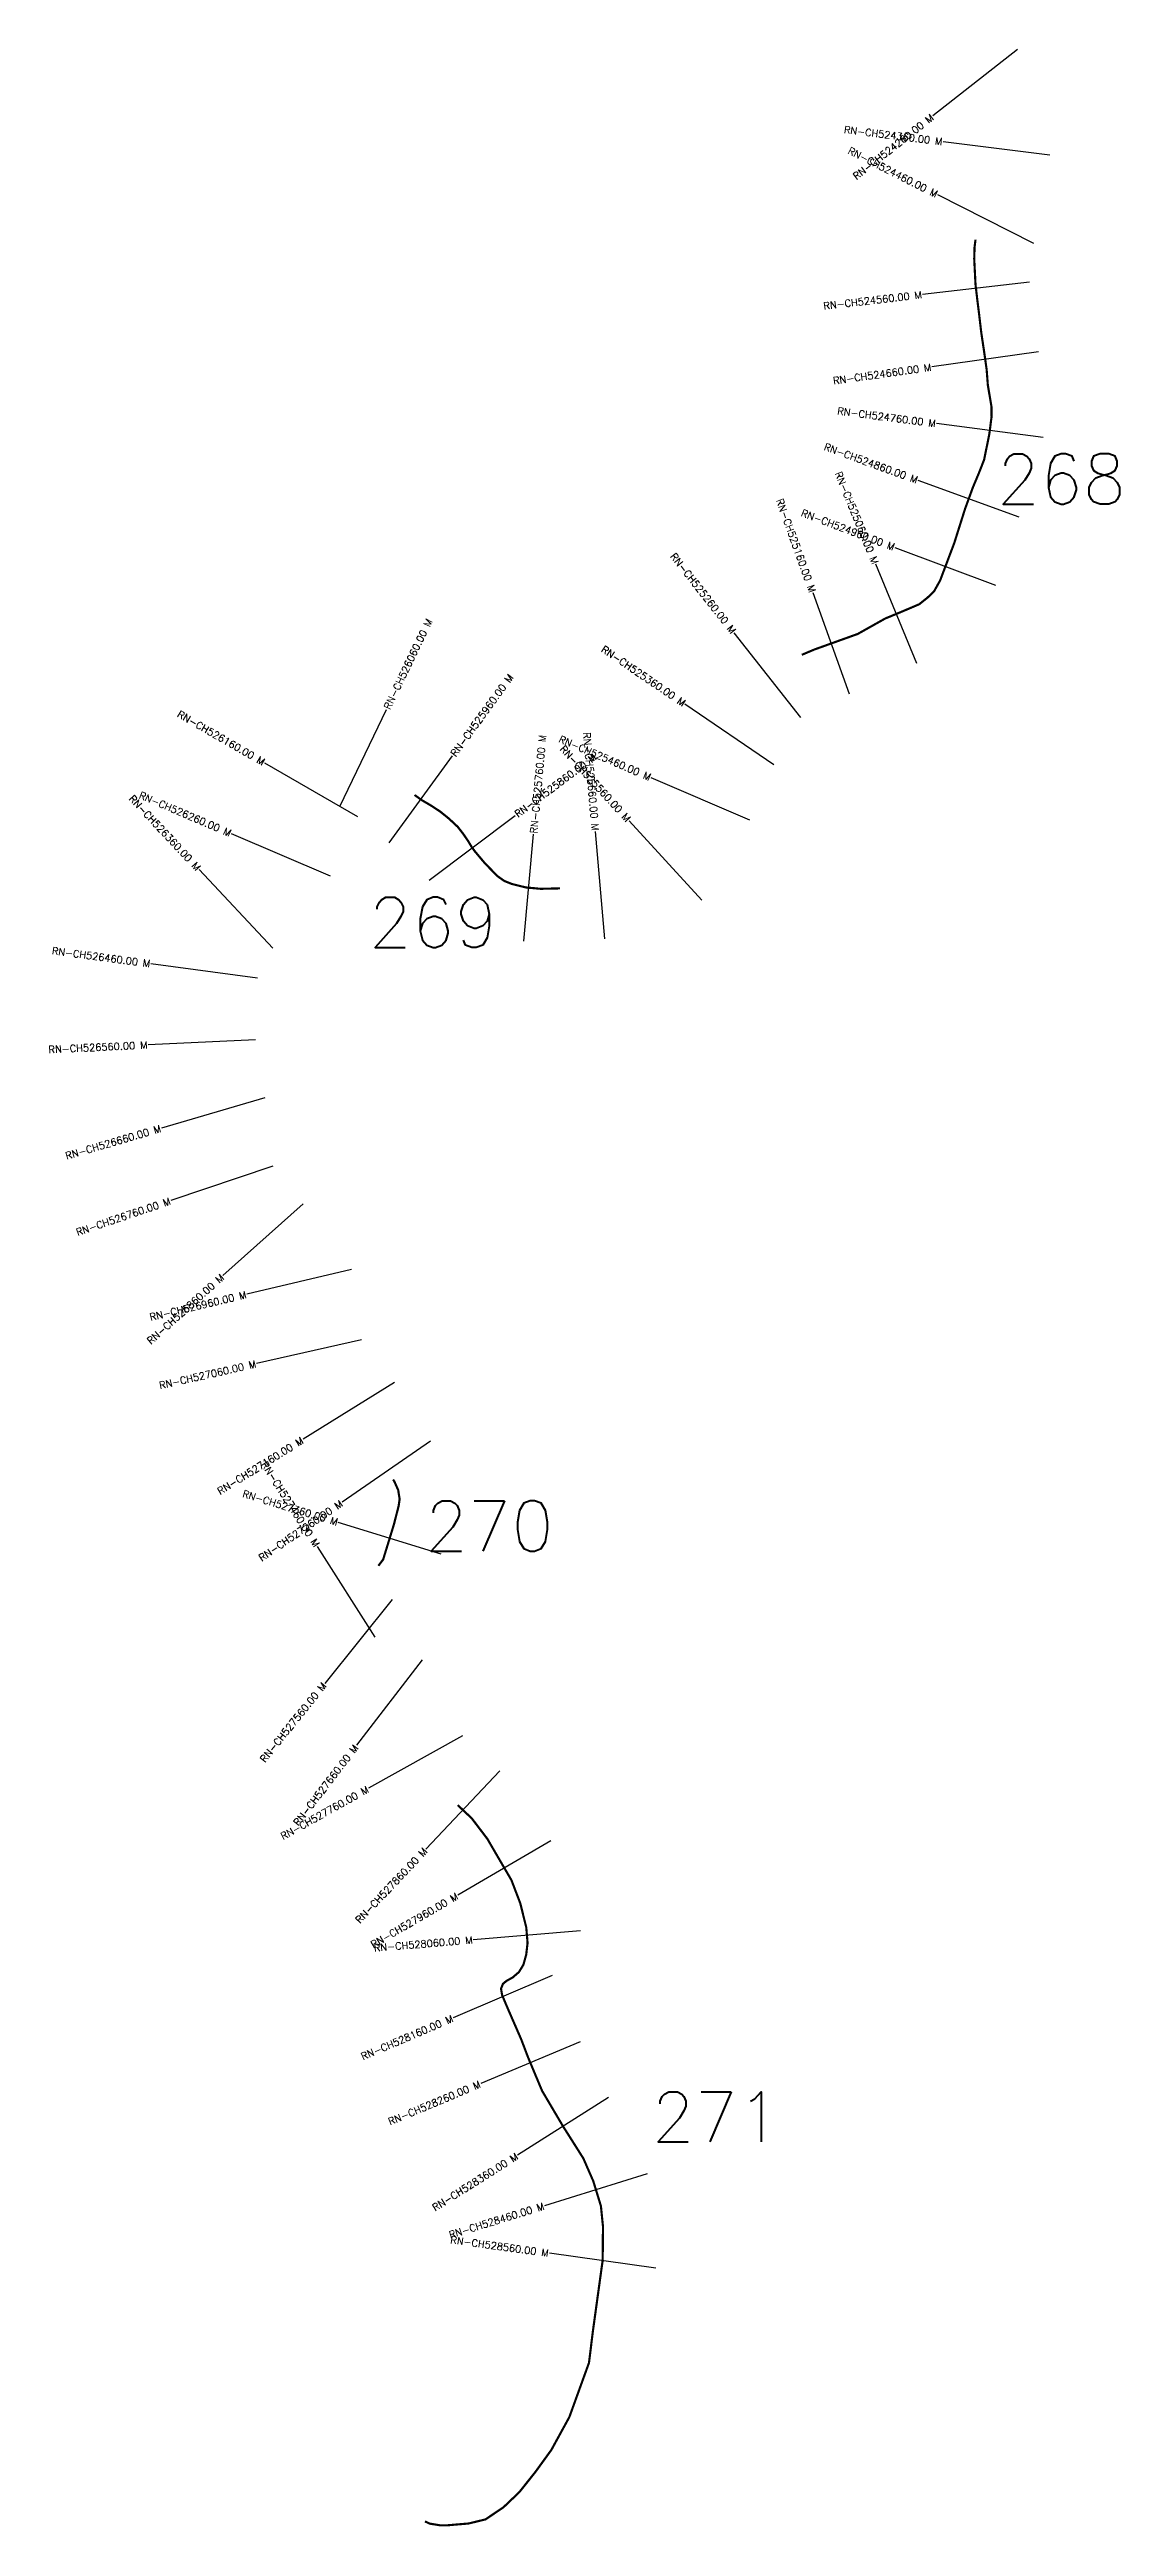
# Model space of a CAD drawing. Header units: metres. Extents: x 316875 to 322006, y 1872732 to 1878514.
# Drawn here: x 316875 to 318366, y 1872732 to 1876185 of the extents above; entities that cross this region are included whole.
import ezdxf
from ezdxf.enums import TextEntityAlignment as Align

# ---------------------------------------------------------------- set-up
doc = ezdxf.new("R2010")
doc.units = ezdxf.units.M
for name, color, linetype in [('CS', 134, 'Continuous'), ('CSMark', 6, 'Continuous'), ('NATURALLY PROTECTED', 3, 'Continuous')]:
    doc.layers.add(name, color=color, linetype=linetype)
doc.styles.get("Standard").update_dxf_attribs({"font": 'simplex.shx'})

msp = doc.modelspace()

# ---------------------------------------------------------------- linework, layer by layer
at = {"layer": 'CS'}
for p, q in [((318223.7, 1876185.4), (318105.6, 1876092.8)), ((318268.8, 1876038.2), (318120, 1876056.8)), ((318246.5, 1875915), (318112.6, 1875982.7)), ((318240.3, 1875861.2), (318091.3, 1875843.8)), ((318253, 1875763.8), (318104.5, 1875742.9)), ((318259.5, 1875644.4), (318110.7, 1875663.8)), ((318226.2, 1875533.3), (318085.2, 1875584.7)), ((318193.3, 1875438), (318053, 1875490.9)), ((318083.5, 1875329.2), (318026.3, 1875467.9)), ((317989.5, 1875286.8), (317938.8, 1875427.9)), ((317921.7, 1875254.2), (317829, 1875372.2)), ((317884.3, 1875188.2), (317760.3, 1875272.6)), ((317279.4, 1875130.1), (317344.2, 1875265.5)), ((317348, 1875079.2), (317436.2, 1875200.6)), ((317304.4, 1875115.6), (317174.5, 1875190.6)), ((317850.9, 1875110.8), (317713.1, 1875170)), ((317403.8, 1875027.5), (317523.8, 1875117.4)), ((317648.8, 1874945.8), (317635.6, 1875095.2)), ((317783.8, 1874999.5), (317682.6, 1875110.2)), ((317266.1, 1875033.1), (317128.2, 1875092)), ((317535.7, 1874942.2), (317549.3, 1875091.5)), ((317185.7, 1874932.7), (317083.2, 1875042.2)), ((317164.6, 1874890.9), (317015.9, 1874910.7)), ((317161.9, 1874804.8), (317012.1, 1874797.7)), ((317174.5, 1874724.1), (317030.6, 1874681.8)), ((317185.8, 1874628.8), (317043.8, 1874580.7)), ((317228.1, 1874576), (317116.4, 1874476)), ((317295.7, 1874484.8), (317149.8, 1874450.1)), ((317309.5, 1874386.3), (317163.2, 1874353.3)), ((317355.5, 1874327), (317228.1, 1874247.8)), ((317405.8, 1874245.3), (317282.3, 1874160.1)), ((317420.4, 1874087.9), (317277, 1874131.8)), ((317328.7, 1873971.9), (317248, 1874098.4)), ((317352.4, 1874024.4), (317258.2, 1873907.6)), ((317393.8, 1873940.2), (317302.4, 1873821.2)), ((317450.1, 1873834.6), (317319.2, 1873761.3)), ((317502.2, 1873785.6), (317399.1, 1873676.6)), ((317573.3, 1873688), (317443.7, 1873612.5)), ((317614.8, 1873562.4), (317465.3, 1873550.1)), ((317575.2, 1873500.4), (317437.3, 1873441.4)), ((317614, 1873407.6), (317475.6, 1873349.7)), ((317653.9, 1873330), (317527.1, 1873249.9)), ((317707.8, 1873223.7), (317564.5, 1873179.4)), ((317719.8, 1873092.5), (317571.3, 1873113))]:
    msp.add_line(p, q, dxfattribs=at)
at = {"layer": 'NATURALLY PROTECTED', "const_width": 3, "flags": 128}
for points in [[(318165.2, 1875920.3), (318163.9, 1875910.2), (318163.4, 1875893.6), (318165.2, 1875857.9), (318167.5, 1875838.3), (318170, 1875818.2), (318173.2, 1875791), (318177.2, 1875764.2), (318180.7, 1875739.4), (318182.4, 1875717.5), (318187.5, 1875687.2), (318187.6, 1875673.6), (318184.5, 1875649.5), (318177.2, 1875613.5), (318169.7, 1875594.3), (318161.8, 1875575.6), (318150.7, 1875545.2), (318135.6, 1875497.4), (318115.9, 1875445.2), (318107.5, 1875430.2), (318098.8, 1875421.7), (318086.9, 1875412.1), (318061.1, 1875401.1), (318039.3, 1875392.1), (318001, 1875370.6), (317940.3, 1875348.8), (317923.1, 1875341.5)], [(317586.3, 1875015.9), (317580.8, 1875015.8), (317559.2, 1875015.3), (317538.6, 1875017.2), (317518.8, 1875022.1), (317508.4, 1875026.3), (317499.2, 1875032.8), (317481.6, 1875050.7), (317467.5, 1875067.5), (317463.2, 1875073.3), (317458, 1875082), (317451.2, 1875091.9), (317443.6, 1875101.7), (317431.5, 1875113), (317419.3, 1875122.9), (317406, 1875131.6), (317393, 1875139.2), (317384.2, 1875145.6), (317383.6, 1875146.2)], [(317353.4, 1874191.7), (317355.1, 1874189.4), (317360.6, 1874177), (317362.6, 1874164.5), (317361.2, 1874154.8), (317354.6, 1874129), (317339.6, 1874080.2), (317333, 1874071.5)], [(317443.6, 1873737.8), (317463.1, 1873719.4), (317484.8, 1873690.9), (317502.5, 1873660.5), (317518.4, 1873633.3), (317530.7, 1873601.1), (317539.1, 1873567.3), (317540.9, 1873545.7), (317539, 1873529.2), (317535, 1873515.1), (317528.9, 1873505.1), (317520.2, 1873497.6), (317511.6, 1873492.8), (317506.6, 1873488.7), (317503.9, 1873481.9), (317505.5, 1873472.7), (317513.8, 1873453.2), (317532.3, 1873410.7), (317541.5, 1873386.4), (317561.1, 1873339.6), (317590, 1873290.6), (317618.6, 1873245.4), (317632.5, 1873213.6), (317643.1, 1873179), (317646, 1873150.5), (317645.6, 1873103.4), (317632.1, 1873005.6), (317626.5, 1872960.3), (317599.1, 1872884.6), (317574, 1872838.8), (317551.7, 1872808), (317529.4, 1872780), (317507.3, 1872758.9), (317482.2, 1872742), (317458.7, 1872736.3), (317429.2, 1872733.8), (317419.5, 1872733.7), (317404.6, 1872736.1), (317397.9, 1872739.2)]]:
    msp.add_lwpolyline(points, dxfattribs=at)

# ---------------------------------------------------------------- texts
at = {"char_height": 70, "attachment_point": 1}
for s, insert in [('268', (318194.8, 1875621.6)), ('269', (317319.4, 1875003.5)), ('270', (317397.7, 1874162.1)), ('271', (317713.7, 1873338.2))]:
    msp.add_mtext_dynamic_manual_height_columns(s, width=95.172, gutter_width=1, heights=[0], dxfattribs=dict(at, insert=insert))
at = {"layer": 'CSMark'}
for s, rotation, p in [('RN-CH524360.00 M', 352.8719, (318119, 1876056.9)), ('RN-CH524260.00 M', 38.1094, (318104.9, 1876092.2)), ('RN-CH524460.00 M', 333.1817, (318111.7, 1875983.1)), ('RN-CH524560.00 M', 6.6453, (318090.4, 1875843.7)), ('RN-CH524660.00 M', 8.0297, (318103.5, 1875742.7)), ('RN-CH524760.00 M', 352.58, (318109.7, 1875663.9)), ('RN-CH524860.00 M', 339.9783, (318084.3, 1875585)), ('RN-CH525060.00 M', 292.3891, (318026, 1875468.8)), ('RN-CH525160.00 M', 289.7489, (317938.4, 1875428.9)), ('RN-CH524960.00 M', 339.3301, (318052.1, 1875491.3)), ('RN-CH525260.00 M', 308.1409, (317828.4, 1875373)), ('RN-CH525360.00 M', 325.7515, (317759.5, 1875273.2)), ('RN-CH526160.00 M', 330.0066, (317173.7, 1875191.1)), ('RN-CH525660.00 M', 275.0543, (317635.5, 1875096.2)), ('RN-CH525460.00 M', 336.7808, (317712.2, 1875170.4)), ('RN-CH525560.00 M', 312.4318, (317681.9, 1875111)), ('RN-CH526360.00 M', 313.1365, (317082.5, 1875042.9)), ('RN-CH526260.00 M', 336.8837, (317127.2, 1875092.4)), ('RN-CH526460.00 M', 352.4021, (317014.9, 1874910.9)), ('RN-CH526560.00 M', 2.7275, (317011.1, 1874797.7)), ('RN-CH526660.00 M', 16.396, (317029.6, 1874681.5)), ('RN-CH526760.00 M', 18.7064, (317042.8, 1874580.3)), ('RN-CH526860.00 M', 41.8203, (317115.6, 1874475.3)), ('RN-CH526960.00 M', 13.3991, (317148.8, 1874449.8)), ('RN-CH527060.00 M', 12.7178, (317162.3, 1874353.1)), ('RN-CH527160.00 M', 31.8605, (317227.2, 1874247.3)), ('RN-CH527460.00 M', 302.5552, (317247.5, 1874099.2)), ('RN-CH527360.00 M', 342.956, (317276.1, 1874132.1)), ('RN-CH527260.00 M', 34.5816, (317281.5, 1874159.6)), ('RN-CH527560.00 M', 51.1011, (317257.6, 1873906.9)), ('RN-CH527660.00 M', 52.4787, (317301.8, 1873820.4)), ('RN-CH527760.00 M', 29.2532, (317318.3, 1873760.8)), ('RN-CH527860.00 M', 46.6159, (317398.5, 1873675.9)), ('RN-CH527960.00 M', 30.2413, (317442.9, 1873611.9)), ('RN-CH528060.00 M', 4.7212, (317464.3, 1873550)), ('RN-CH528160.00 M', 23.1659, (317436.4, 1873441)), ('RN-CH528260.00 M', 22.7158, (317474.7, 1873349.3)), ('RN-CH528360.00 M', 32.303, (317526.2, 1873249.3)), ('RN-CH528460.00 M', 17.1837, (317563.6, 1873179.1)), ('RN-CH528560.00 M', 352.134, (317570.3, 1873113.1))]:
    msp.add_text(s, height=10, rotation=rotation, dxfattribs=at).set_placement(p, align=Align.MIDDLE_RIGHT)
for s, rotation, p in [('RN-CH526060.00 M', 64.4289, (317344.6, 1875266.4)), ('RN-CH525960.00 M', 53.9868, (317436.8, 1875201.4)), ('RN-CH525860.00 M', 36.822, (317524.6, 1875118)), ('RN-CH525760.00 M', 84.8092, (317549.4, 1875092.5))]:
    msp.add_text(s, height=10, rotation=rotation, dxfattribs=at).set_placement(p, align=Align.MIDDLE_LEFT)

doc.saveas('drawing.dxf')
